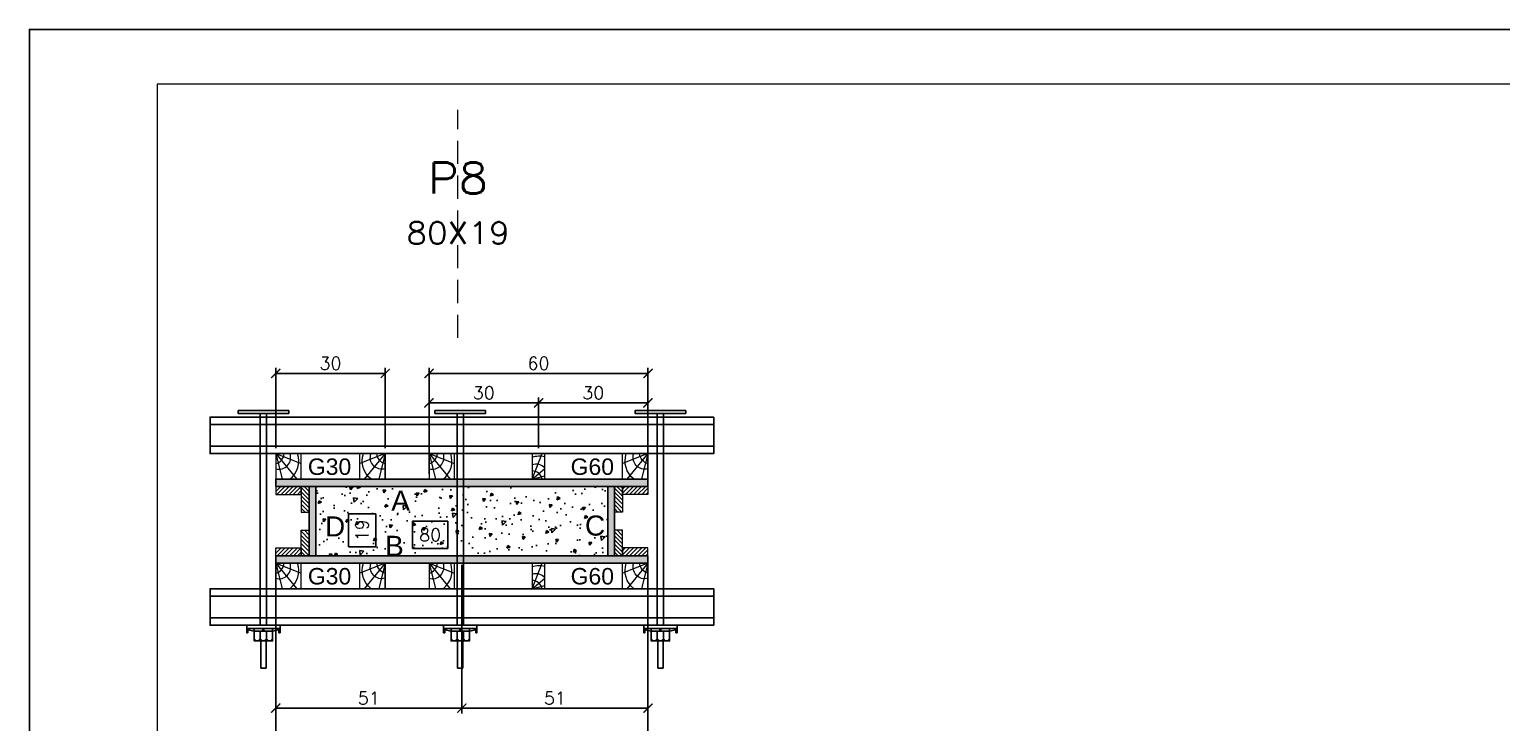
# Model space of a CAD drawing. Extents: x -23436 to 4767, y -3862 to 10024.
# Drawn here: x -17506 to -16700, y 4753 to 5132 of the extents above; entities that cross this region are included whole.
import ezdxf
from ezdxf.enums import TextEntityAlignment as Align

# ---------------------------------------------------------------- set-up
doc = ezdxf.new("R2010")
doc.units = 0
doc.header["$PDMODE"] = 2
doc.header["$PDSIZE"] = 10
doc.linetypes.add('CABLIN', pattern=[0.35, 0.25, -0.1])
doc.linetypes.add('HIDDEN', pattern=[9.525, 6.35, -3.175])
doc.layers.get('0').update_dxf_attribs({"lineweight": 13})
doc.layers.get('Defpoints').update_dxf_attribs({"lineweight": 13})
for name, color, linetype in [('Barra de Ancoragem', 20, 'Continuous'), ('CHAPA', 1, 'Continuous'), ('Concreto', 250, 'HIDDEN'), ('Hachura', 252, 'CABLIN'), ('MB Logo', 254, 'Continuous'), ('MEIO_PONT', 93, 'Continuous'), ('Painéis', 30, 'Continuous'), ('Perfil Metálico', 224, 'Continuous'), ('Texto de Titulo', 7, 'Continuous'), ('Texto Qtd Sarr', 242, 'Continuous'), ('TEXTO_GERAL', 7, 'Continuous')]:
    doc.layers.add(name, color=color, linetype=linetype)
for name, color, linetype, lineweight in [('cotas', 4, 'Continuous', 13), ('FOLHA MB', 7, 'Continuous', 13), ('Madeira', 100, 'Continuous', 13), ('sarrafo', 93, 'Continuous', 13), ('Texto Seção', 7, 'Continuous', 15)]:
    doc.layers.add(name, color=color, linetype=linetype, lineweight=lineweight)
doc.layers.add('Laje_Perimetro', color=7, linetype='Continuous', plot=False)
doc.styles.add('ARIAL', font='arial.ttf', dxfattribs={"oblique": 15, "height": 25})
doc.styles.add('ROMANS', font='romans.shx')
doc.styles.add('SANSSERIF', font='sas_____.pfb')
doc.dimstyles.new('COTA SECAO', dxfattribs={"dimtxt": 7, "dimasz": 5, "dimexe": 3, "dimexo": 3, "dimgap": 2, "dimtad": 3, "dimdec": 1, "dimlfac": 0.5, "dimzin": 12, "dimdsep": 46, "dimtxsty": 'ROMANS', "dimblk": 'ARCHTICK', "dimcen": 0, "dimclrd": 4, "dimclre": 4, "dimclrt": 1, "dimadec": 1, "dimazin": 3, "dimtfac": 1, "dimtdec": 1, "dimtmove": 0, "dimatfit": 3, "dimldrblk": 'OBLIQUE', "dimfxl": 0, "dimtolj": 1, "dimtzin": 12, "dimarcsym": 0})
doc.dimstyles.new('SECÇÃO 2', dxfattribs={"dimtxt": 7, "dimasz": 6, "dimexe": 0.18, "dimexo": 2, "dimgap": -4, "dimtad": 3, "dimdec": 1, "dimlfac": 0.5, "dimzin": 12, "dimdsep": 46, "dimtxsty": 'ROMANS', "dimblk": 'ARCHTICK', "dimcen": 0.09, "dimse1": 1, "dimse2": 1, "dimsd1": 1, "dimsd2": 1, "dimclrd": 180, "dimclre": 5, "dimclrt": 1, "dimadec": 0, "dimazin": 3, "dimtfac": 1, "dimtdec": 1, "dimtofl": 0, "dimtmove": 0, "dimatfit": 3, "dimldrblk": 'ARCHTICK', "dimfxl": 0, "dimtolj": 1, "dimtzin": 0, "dimarcsym": 0})
pattern_1 = [(225, (-26670.3491, -18047.4863), (1.12253202, -1.12253202), [])]
pattern_2 = [(225, (-26495.3491, -18047.4863), (1.12253202, -1.12253202), [])]

# ---------------------------------------------------------------- blocks, each defined once
blk = doc.blocks.new('A$C169d8357')
at = {"layer": 'FOLHA MB', "color": 1}
for points in [[(0, 1199.94), (0, 149.94), (1485.02, 149.94), (1485.02, 1199.94)], [(70, 1169.94), (70, 179.94), (1455.02, 179.94), (1455.02, 1169.94)]]:
    blk.add_lwpolyline(points, close=True, dxfattribs=at)
blk = doc.blocks.new('ERTYERTYUYTURTYUTRYU')
at = {"layer": 'Barra de Ancoragem'}
for p, q in [((8963.33, 10873.8), (8963.33, 10855.54)), ((8964.88, 10869.68), (8964.1, 10873.21)), ((8964.88, 10859.66), (8964.1, 10856.13)), ((8985.14, 10863.2), (8985.14, 10866.14))]:
    blk.add_line(p, q, dxfattribs=at)
at = {"layer": 'Barra de Ancoragem', "flags": 128}
for points in [[(8961.54, 10855.54), (8961.54, 10873.8), (8963.33, 10873.8), (8963.33, 10855.54)], [(8963.33, 10873.8), (8965.7, 10873.8), (8965.7, 10873.21), (8963.33, 10873.21)], [(8963.33, 10869.68), (8964.88, 10869.68), (8964.88, 10859.66), (8963.33, 10859.66)], [(8963.33, 10856.13), (8965.7, 10856.13), (8965.7, 10855.54), (8963.33, 10855.54)]]:
    blk.add_lwpolyline(points, close=True, dxfattribs=at)
for points in [[(8964.88, 10859.66), (8970.14, 10859.66), (8970.14, 10869.68), (8964.88, 10869.68)], [(8964.88, 10864.37), (8963.33, 10864.37), (8963.33, 10864.96), (8964.88, 10864.96), (8964.88, 10864.37), (8964.88, 10864.96)], [(8985.14, 10863.2), (8970.14, 10863.2), (8970.14, 10866.14), (8985.14, 10866.14)]]:
    blk.add_lwpolyline(points, dxfattribs=at)
for points in [[(8964.88, 10866.44), (8968.96, 10866.44, 0.729796), (8968.96, 10869.68, 0.729796)], [(8964.88, 10862.9), (8968.96, 10862.9, 0.666667), (8968.96, 10866.44, 0.666667)]]:
    blk.add_lwpolyline(points, format="xyb", dxfattribs=at)
at = {"layer": 'Barra de Ancoragem'}
blk.add_arc((8968.44, 10861.28), 1.7, 287.75636, 72.24364, dxfattribs=at)
blk = doc.blocks.new('*D3938')
at = {"layer": 'cotas', "color": 180, "lineweight": -2, "transparency": 16777216}
for p, q in [((-17277.1, 4862.92), (-17296.43, 4862.92)), ((-17296.43, 4862.92), (-17296.43, 4847.92)), ((-17277.1, 4847.92), (-17277.1, 4862.92)), ((-17296.43, 4847.92), (-17277.1, 4847.92))]:
    blk.add_line(p, q, dxfattribs=at)
at = {"layer": 'Defpoints', "color": 0, "transparency": 16777216}
for p in [(-17349.4, 4843.92), (-17189.4, 4843.92), (-17189.4, 4843.92)]:
    blk.add_point(p, dxfattribs=at)
at = {"layer": 'cotas', "color": 1, "transparency": 16777216, "insert": (-17286.77, 4855.42), "char_height": 7, "attachment_point": 5, "style": 'ROMANS'}
blk.add_mtext('\\A1;80', dxfattribs=at)
blk = doc.blocks.new('_ArchTick')
at = {"color": 0, "linetype": 'ByBlock', "const_width": 0.15}
blk.add_lwpolyline([(-0.5, -0.5), (0.5, 0.5)], dxfattribs=at)
blk = doc.blocks.new('*D3939')
at = {"layer": 'cotas', "color": 4, "lineweight": -2, "transparency": 16777216}
for p, q in [((-17371.4, 4836.92), (-17371.4, 4734.72)), ((-17167.4, 4836.92), (-17167.4, 4734.72)), ((-17371.4, 4737.72), (-17167.4, 4737.72))]:
    blk.add_line(p, q, dxfattribs=at)
at = {"layer": 'Defpoints', "color": 0, "transparency": 16777216}
for p in [(-17371.4, 4839.92), (-17167.4, 4839.92), (-17167.4, 4737.72)]:
    blk.add_point(p, dxfattribs=at)
at = {"layer": 'cotas', "color": 4, "lineweight": -2, "transparency": 16777216, "xscale": 5, "yscale": 5, "zscale": 5, "rotation": 180}
blk.add_blockref('_ArchTick', (-17371.4, 4737.72), dxfattribs=at)
at = {"layer": 'cotas', "color": 4, "lineweight": -2, "transparency": 16777216, "xscale": 5, "yscale": 5, "zscale": 5}
blk.add_blockref('_ArchTick', (-17167.4, 4737.72), dxfattribs=at)
at = {"layer": 'cotas', "color": 1, "transparency": 16777216, "insert": (-17269.4, 4743.22), "char_height": 7, "attachment_point": 5, "style": 'ROMANS'}
blk.add_mtext('\\A1;102', dxfattribs=at)
blk = doc.blocks.new('_OBLIQUE')
at = {"color": 0, "linetype": 'ByBlock', "lineweight": -2}
for p, q in [((0, 0), (-1, 0)), ((-0.5, -0.5), (0.5, 0.5))]:
    blk.add_line(p, q, dxfattribs=at)
blk = doc.blocks.new('*D3940')
at = {"layer": 'cotas', "color": 4, "lineweight": -2, "transparency": 16777216}
for p, q in [((-17269.4, 4838.92), (-17269.4, 4757.49)), ((-17371.4, 4802.92), (-17371.4, 4757.49)), ((-17371.4, 4760.49), (-17269.4, 4760.49))]:
    blk.add_line(p, q, dxfattribs=at)
at = {"layer": 'Defpoints', "color": 0, "transparency": 16777216}
for p in [(-17269.4, 4841.92), (-17371.4, 4805.92), (-17269.4, 4760.49)]:
    blk.add_point(p, dxfattribs=at)
at = {"layer": 'cotas', "color": 4, "lineweight": -2, "transparency": 16777216, "xscale": 5, "yscale": 5, "zscale": 5, "rotation": 180}
blk.add_blockref('_ArchTick', (-17371.4, 4760.49), dxfattribs=at)
at = {"layer": 'cotas', "color": 4, "lineweight": -2, "transparency": 16777216, "xscale": 5, "yscale": 5, "zscale": 5}
blk.add_blockref('_ArchTick', (-17269.4, 4760.49), dxfattribs=at)
at = {"layer": 'cotas', "color": 1, "transparency": 16777216, "insert": (-17320.4, 4765.99), "char_height": 7, "attachment_point": 5, "style": 'ROMANS'}
blk.add_mtext('\\A1;51', dxfattribs=at)
blk = doc.blocks.new('*D3941')
at = {"layer": 'cotas', "color": 4, "lineweight": -2, "transparency": 16777216}
for p, q in [((-17269.4, 4838.92), (-17269.4, 4757.49)), ((-17167.4, 4802.92), (-17167.4, 4757.49)), ((-17167.4, 4760.49), (-17269.4, 4760.49))]:
    blk.add_line(p, q, dxfattribs=at)
at = {"layer": 'Defpoints', "color": 0, "transparency": 16777216}
for p in [(-17269.4, 4841.92), (-17167.4, 4805.92), (-17269.4, 4760.49)]:
    blk.add_point(p, dxfattribs=at)
at = {"layer": 'cotas', "color": 4, "lineweight": -2, "transparency": 16777216, "xscale": 5, "yscale": 5, "zscale": 5, "rotation": 180}
blk.add_blockref('_ArchTick', (-17269.4, 4760.49), dxfattribs=at)
at = {"layer": 'cotas', "color": 4, "lineweight": -2, "transparency": 16777216, "xscale": 5, "yscale": 5, "zscale": 5}
blk.add_blockref('_ArchTick', (-17167.4, 4760.49), dxfattribs=at)
at = {"layer": 'cotas', "color": 1, "transparency": 16777216, "insert": (-17218.4, 4765.99), "char_height": 7, "attachment_point": 5, "style": 'ROMANS'}
blk.add_mtext('\\A1;51', dxfattribs=at)
blk = doc.blocks.new('*D3942')
at = {"layer": 'cotas', "color": 180, "lineweight": -2, "transparency": 16777216}
for p, q in [((-17316.6, 4866.92), (-17331.6, 4866.92)), ((-17331.6, 4866.92), (-17331.6, 4848.92)), ((-17316.6, 4848.92), (-17316.6, 4866.92)), ((-17331.6, 4848.92), (-17316.6, 4848.92))]:
    blk.add_line(p, q, dxfattribs=at)
at = {"layer": 'Defpoints', "color": 0, "transparency": 16777216}
for p in [(-17349.4, 4881.92), (-17312.6, 4881.92), (-17349.4, 4843.92)]:
    blk.add_point(p, dxfattribs=at)
at = {"layer": 'cotas', "color": 1, "transparency": 16777216, "insert": (-17324.1, 4857.92), "char_height": 7, "attachment_point": 5, "rotation": 90, "style": 'ROMANS'}
blk.add_mtext('\\A1;19', dxfattribs=at)
blk = doc.blocks.new('titulo1')
at = {"layer": 'Defpoints', "color": 252, "linetype": 'HIDDEN', "ltscale": 2}
blk.add_line((0, 0), (0, 125), dxfattribs=at)
at = {"layer": 'Defpoints', "style": 'ROMANS', "oblique": 15}
blk.add_attdef('FOLHA', text='', height=10, dxfattribs=at).set_placement((0, 15.58), align=Align.MIDDLE_CENTER)
at = {"layer": 'Texto Qtd Sarr', "color": 3, "style": 'ROMANS', "oblique": 15}
for tag, height, p in [('TITULO', 17, (0, 71.45)), ('SEÇÃO', 12, (0, 41.55))]:
    blk.add_attdef(tag, text='', height=height, dxfattribs=at).set_placement(p, align=Align.MIDDLE_CENTER)
blk = doc.blocks.new('PONTALETE')
at = {"layer": 'Madeira'}
for q in [(2.71, 7), (7, 5.76), (7, 1.74)]:
    blk.add_line((0, 0), q, dxfattribs=at)
blk.add_lwpolyline([(0, 0), (7, 0), (7, 7), (0, 7)], close=True, dxfattribs=at)
for centre, radius, start, end in [((2.04, 0.06), 6.23, 37.2818, 109.0913), ((1.09, 0.9), 3.19, 343.603, 109.9847), ((-0.21, -0.78), 3.09, 14.6322, 86.0383)]:
    blk.add_arc(centre, radius, start, end, dxfattribs=at)
blk = doc.blocks.new('*D4647')
at = {"layer": 'cotas', "color": 4, "lineweight": -2, "transparency": 16777216}
for p, q in [((-17371.4, 4902.92), (-17371.4, 4946.85)), ((-17311.4, 4902.92), (-17311.4, 4946.85)), ((-17371.4, 4943.85), (-17311.4, 4943.85))]:
    blk.add_line(p, q, dxfattribs=at)
at = {"layer": 'Defpoints', "color": 0, "transparency": 16777216}
for p in [(-17311.4, 4943.85), (-17371.4, 4899.92), (-17311.4, 4899.92)]:
    blk.add_point(p, dxfattribs=at)
at = {"layer": 'cotas', "color": 4, "lineweight": -2, "transparency": 16777216, "xscale": 5, "yscale": 5, "zscale": 5, "rotation": 180}
blk.add_blockref('_ArchTick', (-17371.4, 4943.85), dxfattribs=at)
at = {"layer": 'cotas', "color": 4, "lineweight": -2, "transparency": 16777216, "xscale": 5, "yscale": 5, "zscale": 5}
blk.add_blockref('_ArchTick', (-17311.4, 4943.85), dxfattribs=at)
at = {"layer": 'cotas', "color": 1, "transparency": 16777216, "insert": (-17341.4, 4949.35), "char_height": 7, "attachment_point": 5, "style": 'ROMANS'}
blk.add_mtext('\\A1;30', dxfattribs=at)
blk = doc.blocks.new('*D4648')
at = {"layer": 'cotas', "color": 4, "lineweight": -2, "transparency": 16777216}
for p, q in [((-17287.4, 4888.92), (-17287.4, 4946.85)), ((-17167.4, 4888.92), (-17167.4, 4946.85)), ((-17167.4, 4943.85), (-17287.4, 4943.85))]:
    blk.add_line(p, q, dxfattribs=at)
at = {"layer": 'Defpoints', "color": 0, "transparency": 16777216}
for p in [(-17287.4, 4943.85), (-17287.4, 4885.92), (-17167.4, 4885.92)]:
    blk.add_point(p, dxfattribs=at)
at = {"layer": 'cotas', "color": 4, "lineweight": -2, "transparency": 16777216, "xscale": 5, "yscale": 5, "zscale": 5, "rotation": 180}
blk.add_blockref('_ArchTick', (-17287.4, 4943.85), dxfattribs=at)
at = {"layer": 'cotas', "color": 4, "lineweight": -2, "transparency": 16777216, "xscale": 5, "yscale": 5, "zscale": 5}
blk.add_blockref('_ArchTick', (-17167.4, 4943.85), dxfattribs=at)
at = {"layer": 'cotas', "color": 1, "transparency": 16777216, "insert": (-17227.4, 4949.35), "char_height": 7, "attachment_point": 5, "style": 'ROMANS'}
blk.add_mtext('\\A1;60', dxfattribs=at)
blk = doc.blocks.new('*D4649')
at = {"layer": 'cotas', "color": 4, "lineweight": -2, "transparency": 16777216}
for p, q in [((-17287.4, 4902.92), (-17287.4, 4946.85)), ((-17167.4, 4902.92), (-17167.4, 4946.85)), ((-17287.4, 4943.85), (-17167.4, 4943.85))]:
    blk.add_line(p, q, dxfattribs=at)
at = {"layer": 'Defpoints', "color": 0, "transparency": 16777216}
for p in [(-17167.4, 4943.85), (-17287.4, 4899.92), (-17167.4, 4899.92)]:
    blk.add_point(p, dxfattribs=at)
at = {"layer": 'cotas', "color": 4, "lineweight": -2, "transparency": 16777216, "xscale": 5, "yscale": 5, "zscale": 5, "rotation": 180}
blk.add_blockref('_ArchTick', (-17287.4, 4943.85), dxfattribs=at)
at = {"layer": 'cotas', "color": 4, "lineweight": -2, "transparency": 16777216, "xscale": 5, "yscale": 5, "zscale": 5}
blk.add_blockref('_ArchTick', (-17167.4, 4943.85), dxfattribs=at)
at = {"layer": 'cotas', "color": 1, "transparency": 16777216, "insert": (-17227.4, 4949.35), "char_height": 7, "attachment_point": 5, "style": 'ROMANS'}
blk.add_mtext('\\A1;60', dxfattribs=at)
blk = doc.blocks.new('MEIO PONTALETE')
at = {"layer": 'Madeira'}
for q in [(2.71, 7), (3.5, 2.88), (3.5, 0.87)]:
    blk.add_line((0, 0), q, dxfattribs=at)
blk.add_lwpolyline([(0, 0), (3.5, 0), (3.5, 7), (0, 7)], close=True, dxfattribs=at)
for centre, radius, start, end in [((2.04, 0.06), 6.23, 76.4499, 109.0913), ((1.09, 0.9), 3.19, 40.9063, 109.9847), ((-0.21, -0.78), 3.09, 14.6322, 86.0383)]:
    blk.add_arc(centre, radius, start, end, dxfattribs=at)
blk = doc.blocks.new('*D4650')
at = {"layer": 'cotas', "color": 4, "lineweight": -2, "transparency": 16777216}
for p, q in [((-17287.4, 4902.92), (-17287.4, 4930.69)), ((-17227.4, 4902.92), (-17227.4, 4930.69)), ((-17287.4, 4927.69), (-17227.4, 4927.69))]:
    blk.add_line(p, q, dxfattribs=at)
at = {"layer": 'Defpoints', "color": 0, "transparency": 16777216}
for p in [(-17227.4, 4927.69), (-17287.4, 4899.92), (-17227.4, 4899.92)]:
    blk.add_point(p, dxfattribs=at)
at = {"layer": 'cotas', "color": 4, "lineweight": -2, "transparency": 16777216, "xscale": 5, "yscale": 5, "zscale": 5, "rotation": 180}
blk.add_blockref('_ArchTick', (-17287.4, 4927.69), dxfattribs=at)
at = {"layer": 'cotas', "color": 4, "lineweight": -2, "transparency": 16777216, "xscale": 5, "yscale": 5, "zscale": 5}
blk.add_blockref('_ArchTick', (-17227.4, 4927.69), dxfattribs=at)
at = {"layer": 'cotas', "color": 1, "transparency": 16777216, "insert": (-17257.4, 4933.19), "char_height": 7, "attachment_point": 5, "style": 'ROMANS'}
blk.add_mtext('\\A1;30', dxfattribs=at)
blk = doc.blocks.new('*D4651')
at = {"layer": 'cotas', "color": 4, "lineweight": -2, "transparency": 16777216}
for p, q in [((-17227.4, 4906.92), (-17227.4, 4930.69)), ((-17167.4, 4902.92), (-17167.4, 4930.69)), ((-17227.4, 4927.69), (-17167.4, 4927.69))]:
    blk.add_line(p, q, dxfattribs=at)
at = {"layer": 'Defpoints', "color": 0, "transparency": 16777216}
for p in [(-17167.4, 4927.69), (-17227.4, 4903.92), (-17167.4, 4899.92)]:
    blk.add_point(p, dxfattribs=at)
at = {"layer": 'cotas', "color": 4, "lineweight": -2, "transparency": 16777216, "xscale": 5, "yscale": 5, "zscale": 5, "rotation": 180}
blk.add_blockref('_ArchTick', (-17227.4, 4927.69), dxfattribs=at)
at = {"layer": 'cotas', "color": 4, "lineweight": -2, "transparency": 16777216, "xscale": 5, "yscale": 5, "zscale": 5}
blk.add_blockref('_ArchTick', (-17167.4, 4927.69), dxfattribs=at)
at = {"layer": 'cotas', "color": 1, "transparency": 16777216, "insert": (-17197.4, 4933.19), "char_height": 7, "attachment_point": 5, "style": 'ROMANS'}
blk.add_mtext('\\A1;30', dxfattribs=at)

msp = doc.modelspace()

# ---------------------------------------------------------------- hatches: boundary and pattern name
at = {"layer": 'Concreto'}
h = msp.add_hatch(dxfattribs=at)
h.set_pattern_fill('AR-CONC', color=256, scale=0.1, angle=180)
h.set_pattern_definition([(230, (-24391.519, -12414.523), (-18.218467, 1.593909), [1.905, -20.955]), (175, (-24391.519, -12414.523), (3.524342, -19.105685), [1.524, -16.764058]), (280.45144, (-24393.037, -12414.39), (-14.694125, -17.511775), [1.619, -17.809024]), (226.1842, (-24391.519, -12419.603), (-27.107904, 4.204233), [2.8575, -31.4325]), (276.63556, (-24393.778, -12419.253), (-23.740413, -24.742612), [2.428502, -26.71356]), (171.18415, (-24391.52, -12419.603), (-23.740413, -24.742612), [2.285997, -25.145973]), (201, (-24394.059, -12418.333), (-15.161439, 10.22652), [1.905, -20.955]), (146, (-24394.059, -12418.333), (-6.180203, -18.418797), [1.524, -16.764]), (251.45144, (-24395.322, -12417.481), (-21.341642, -8.192277), [1.619, -17.808994]), (217.5, (-24391.519, -12414.523), (-0.3088603, -8.455504), [0, -16.5608, 0, -17.018, 0, -16.8275]), (187.5, (-24391.519, -12414.523), (-6.6819663, -10.0180575), [0, -9.7028, 0, -16.1798, 0, -6.4135]), (147.5, (-24385.855, -12414.523), (-13.5590595, 0.5728744), [0, -6.35, 0, -19.812, 0, -26.289]), (137.5, (-24383.315, -12414.523), (-14.812918, -2.542649), [0, -8.255, 0, -13.1572, 0, -18.669])])
h.paths.add_polyline_path([(-17349.397, 4881.922), (-17349.397, 4843.922), (-17189.397, 4843.922), (-17189.397, 4881.922)])
at = {"layer": 'Hachura'}
h = msp.add_hatch(color=256, dxfattribs=at)
h.dxf.hatch_style = 1
h.paths.add_polyline_path([(-17167.397, 4881.922), (-17167.397, 4885.922), (-17371.397, 4885.922), (-17371.397, 4881.922)])
h = msp.add_hatch(color=256, dxfattribs=at)
h.dxf.hatch_style = 1
h.paths.add_polyline_path([(-17167.397, 4881.922), (-17167.397, 4885.922), (-17371.397, 4885.922), (-17371.397, 4881.922)])
h = msp.add_hatch(dxfattribs=at)
h.set_pattern_fill('ANSI31', color=256, scale=0.5, angle=180, style=0)
h.set_pattern_definition(pattern_2)
h.paths.add_polyline_path([(-17357.397, 4881.922), (-17357.397, 4877.522), (-17371.397, 4877.522), (-17371.397, 4881.922)])
h = msp.add_hatch(dxfattribs=at)
h.set_pattern_fill('ANSI31', color=256, scale=0.5, angle=90, style=0)
h.set_pattern_definition([(135, (-40282.4054, 14005.8737), (-1.12253202, -1.12253202), [])])
h.paths.add_polyline_path([(-17352.997, 4867.922), (-17357.397, 4867.922), (-17357.397, 4881.922), (-17352.997, 4881.922)])
h = msp.add_hatch(color=256, dxfattribs=at)
h.dxf.hatch_style = 1
h.paths.add_polyline_path([(-17352.997, 4843.922), (-17349.397, 4843.922), (-17349.397, 4881.922), (-17352.997, 4881.922)])
h = msp.add_hatch(color=256, dxfattribs=at)
h.dxf.hatch_style = 1
h.paths.add_polyline_path([(-17352.997, 4843.922), (-17349.397, 4843.922), (-17349.397, 4881.922), (-17352.997, 4881.922)])
h = msp.add_hatch(color=256, dxfattribs=at)
h.dxf.hatch_style = 1
h.paths.add_polyline_path([(-17189.397, 4843.922), (-17185.797, 4843.922), (-17185.797, 4881.922), (-17189.397, 4881.922)])
h = msp.add_hatch(color=256, dxfattribs=at)
h.dxf.hatch_style = 1
h.paths.add_polyline_path([(-17189.397, 4843.922), (-17185.797, 4843.922), (-17185.797, 4881.922), (-17189.397, 4881.922)])
h = msp.add_hatch(dxfattribs=at)
h.set_pattern_fill('ANSI31', color=256, scale=0.5, angle=90, style=0)
h.set_pattern_definition([(135, (-40288.4054, 14005.8737), (-1.12253202, -1.12253202), [])])
h.paths.add_polyline_path([(-17185.797, 4867.922), (-17181.397, 4867.922), (-17181.397, 4881.922), (-17185.797, 4881.922)])
h = msp.add_hatch(dxfattribs=at)
h.set_pattern_fill('ANSI31', color=256, scale=0.5, angle=180, style=0)
h.set_pattern_definition(pattern_1)
h.paths.add_polyline_path([(-17181.397, 4881.922), (-17181.397, 4877.522), (-17167.397, 4877.522), (-17167.397, 4881.922)])
h = msp.add_hatch(dxfattribs=at)
h.set_pattern_fill('ANSI31', color=256, scale=0.5, angle=90, style=0)
h.set_pattern_definition([(135, (-40282.4054, 14017.8737), (-1.12253202, -1.12253202), [])])
h.paths.add_polyline_path([(-17352.997, 4857.922), (-17357.397, 4857.922), (-17357.397, 4843.922), (-17352.997, 4843.922)])
h = msp.add_hatch(dxfattribs=at)
h.set_pattern_fill('ANSI31', color=256, scale=0.5, angle=90, style=0)
h.set_pattern_definition([(135, (-40288.4054, 14017.8737), (-1.12253202, -1.12253202), [])])
h.paths.add_polyline_path([(-17185.797, 4857.922), (-17181.397, 4857.922), (-17181.397, 4843.922), (-17185.797, 4843.922)])
h = msp.add_hatch(dxfattribs=at)
h.set_pattern_fill('ANSI31', color=256, scale=0.5, angle=180, style=0)
h.set_pattern_definition(pattern_2)
h.paths.add_polyline_path([(-17357.397, 4843.922), (-17357.397, 4848.322), (-17371.397, 4848.322), (-17371.397, 4843.922)])
h = msp.add_hatch(color=256, dxfattribs=at)
h.dxf.hatch_style = 1
h.paths.add_polyline_path([(-17167.397, 4843.922), (-17167.397, 4839.922), (-17371.397, 4839.922), (-17371.397, 4843.922)])
h = msp.add_hatch(color=256, dxfattribs=at)
h.dxf.hatch_style = 1
h.paths.add_polyline_path([(-17167.397, 4843.922), (-17167.397, 4839.922), (-17371.397, 4839.922), (-17371.397, 4843.922)])
h = msp.add_hatch(dxfattribs=at)
h.set_pattern_fill('ANSI31', color=256, scale=0.5, angle=180, style=0)
h.set_pattern_definition(pattern_1)
h.paths.add_polyline_path([(-17181.397, 4843.922), (-17181.397, 4848.322), (-17167.397, 4848.322), (-17167.397, 4843.922)])

# ---------------------------------------------------------------- linework, layer by layer
for points in [[(-17311.397, 4885.922), (-17311.397, 4899.922), (-17371.397, 4899.922), (-17371.397, 4885.922)], [(-17167.397, 4885.922), (-17167.397, 4899.922), (-17287.397, 4899.922), (-17287.397, 4885.922)], [(-17167.397, 4839.922), (-17167.397, 4825.922), (-17371.397, 4825.922), (-17371.397, 4839.922)], [(-17311.397, 4825.922), (-17311.397, 4839.922), (-17371.397, 4839.922), (-17371.397, 4825.922)], [(-17167.397, 4825.922), (-17167.397, 4839.922), (-17287.397, 4839.922), (-17287.397, 4825.922)]]:
    msp.add_lwpolyline(points, close=True)
at = {"layer": 'Barra de Ancoragem', "flags": 128}
for points in [[(-17392.041, 4923.522), (-17364.305, 4923.522), (-17364.305, 4921.922), (-17392.041, 4921.922)], [(-17376.397, 4921.922), (-17376.397, 4805.922), (-17379.949, 4805.922), (-17379.949, 4921.922)], [(-17284.134, 4923.522), (-17256.397, 4923.522), (-17256.397, 4921.922), (-17284.134, 4921.922)], [(-17268.49, 4921.922), (-17268.49, 4805.922), (-17272.041, 4805.922), (-17272.041, 4921.922)], [(-17146.753, 4923.522), (-17174.49, 4923.522), (-17174.49, 4921.922), (-17146.753, 4921.922)], [(-17162.397, 4921.922), (-17162.397, 4805.922), (-17158.846, 4805.922), (-17158.846, 4921.922)]]:
    msp.add_lwpolyline(points, close=True, dxfattribs=at)
at = {"layer": 'CHAPA'}
for points in [[(-17167.397, 4881.922), (-17167.397, 4885.922), (-17371.397, 4885.922), (-17371.397, 4881.922)], [(-17167.397, 4881.922), (-17167.397, 4885.922), (-17371.397, 4885.922), (-17371.397, 4881.922)], [(-17352.997, 4843.922), (-17349.397, 4843.922), (-17349.397, 4881.922), (-17352.997, 4881.922)], [(-17352.997, 4843.922), (-17349.397, 4843.922), (-17349.397, 4881.922), (-17352.997, 4881.922)], [(-17189.397, 4843.922), (-17185.797, 4843.922), (-17185.797, 4881.922), (-17189.397, 4881.922)], [(-17189.397, 4843.922), (-17185.797, 4843.922), (-17185.797, 4881.922), (-17189.397, 4881.922)], [(-17167.397, 4843.922), (-17167.397, 4839.922), (-17371.397, 4839.922), (-17371.397, 4843.922)], [(-17167.397, 4843.922), (-17167.397, 4839.922), (-17371.397, 4839.922), (-17371.397, 4843.922)]]:
    msp.add_lwpolyline(points, close=True, dxfattribs=at)
at = {"layer": 'Laje_Perimetro'}
msp.add_lwpolyline([(-16021.356, 5132.259), (-17506.377, 5132.259), (-17506.377, 4082.259), (-16021.356, 4082.259)], close=True, dxfattribs=at)
at = {"layer": 'Painéis', "color": 32, "true_color": 0xcd6928}
msp.add_lwpolyline([(-17349.397, 4881.922), (-17349.397, 4843.922), (-17189.397, 4843.922), (-17189.397, 4881.922)], close=True, dxfattribs=at)
at = {"layer": 'Perfil Metálico'}
for points in [[(-17131.397, 4919.922), (-17131.397, 4899.922), (-17407.397, 4899.922), (-17407.397, 4919.922)], [(-17407.397, 4903.922), (-17407.397, 4915.922), (-17131.397, 4915.922), (-17131.397, 4903.922)], [(-17131.397, 4805.922), (-17131.397, 4825.922), (-17407.397, 4825.922), (-17407.397, 4805.922)], [(-17407.397, 4821.922), (-17407.397, 4809.922), (-17131.397, 4809.922), (-17131.397, 4821.922)]]:
    msp.add_lwpolyline(points, close=True, dxfattribs=at)
at = {"layer": 'sarrafo'}
for points in [[(-17371.397, 4877.522), (-17357.397, 4877.522), (-17357.397, 4881.922), (-17371.397, 4881.922)], [(-17357.397, 4881.922), (-17357.397, 4867.922), (-17352.997, 4867.922), (-17352.997, 4881.922)], [(-17181.397, 4881.922), (-17181.397, 4867.922), (-17185.797, 4867.922), (-17185.797, 4881.922)], [(-17167.397, 4877.522), (-17181.397, 4877.522), (-17181.397, 4881.922), (-17167.397, 4881.922)], [(-17357.397, 4843.922), (-17357.397, 4857.922), (-17352.997, 4857.922), (-17352.997, 4843.922)], [(-17181.397, 4843.922), (-17181.397, 4857.922), (-17185.797, 4857.922), (-17185.797, 4843.922)], [(-17371.397, 4848.322), (-17357.397, 4848.322), (-17357.397, 4843.922), (-17371.397, 4843.922)], [(-17167.397, 4848.322), (-17181.397, 4848.322), (-17181.397, 4843.922), (-17167.397, 4843.922)]]:
    msp.add_lwpolyline(points, close=True, dxfattribs=at)

# ---------------------------------------------------------------- block references
at = {"xscale": -1, "rotation": 90}
msp.add_blockref('ERTYERTYUYTURTYUTRYU', (-6513.504, 13767.467), dxfattribs=at)
at = {"rotation": 270}
for p in [(-28134.934, 13767.467), (-28025.29, 13767.467)]:
    msp.add_blockref('ERTYERTYUYTURTYUTRYU', p, dxfattribs=at)
at = {"layer": 'MB Logo'}
msp.add_blockref('A$C169d8357', (-17506.377, 3932.321), dxfattribs=at)
at = {"layer": 'MEIO_PONT', "yscale": 2, "zscale": 2}
for p, xscale, rotation in [((-17371.397, 4899.922), 2, 270), ((-17311.397, 4899.922), -2, 90), ((-17287.397, 4899.922), 2, 270), ((-17167.397, 4899.922), -2, 90), ((-17371.397, 4839.922), 2, 270), ((-17311.397, 4839.922), -2, 90), ((-17287.397, 4839.922), 2, 270), ((-17167.397, 4839.922), -2, 90)]:
    msp.add_blockref('PONTALETE', p, dxfattribs=dict(at, xscale=xscale, rotation=rotation))
at = {"layer": 'MEIO_PONT', "xscale": 1.999999997962732, "yscale": 1.999999997962732, "zscale": 1.999999997962732}
for p in [(-17230.897, 4885.922), (-17230.897, 4825.922)]:
    msp.add_blockref('MEIO PONTALETE', p, dxfattribs=at)
at = {"layer": 'Texto Seção'}
ref = msp.add_blockref('titulo1', (-17271.52, 4963.311), dxfattribs=at)
ref.add_attrib('TITULO', 'P8', dxfattribs={"layer": 'Texto de Titulo', "color": 7, "height": 17, "style": 'ROMANS', "width": 1.1}).set_placement((-17271.52, 5050.811), align=Align.MIDDLE_CENTER)
ref.add_attrib('SEÇÃO', '80X19', dxfattribs={"layer": 'Texto de Titulo', "color": 7, "height": 12, "style": 'ROMANS', "width": 1.1}).set_placement((-17271.52, 5020.811), align=Align.MIDDLE_CENTER)

# ---------------------------------------------------------------- texts
at = {"layer": 'TEXTO_GERAL', "color": 0, "linetype": 'Continuous', "style": 'SANSSERIF'}
for s, p in [('G30', (-17353.79, 4892.756)), ('G60', (-17209.79, 4892.756)), ('G30', (-17353.79, 4832.756)), ('G60', (-17209.79, 4832.756))]:
    msp.add_text(s, height=9, dxfattribs=at).set_placement(p, align=Align.MIDDLE_LEFT)
at = {"layer": 'TEXTO_GERAL', "style": 'ARIAL'}
for s, p in [('A', (-17302.967, 4874.168)), ('D', (-17338.9, 4860.027)), ('C', (-17196.397, 4860.51)), ('B', (-17306.373, 4849.391))]:
    msp.add_text(s, height=11, dxfattribs=at).set_placement(p, align=Align.MIDDLE_CENTER)

# ---------------------------------------------------------------- dimensions: what is measured, and where the dimension line sits
at = {"layer": 'cotas'}
for base, p1, p2, picture, middle in [((-17311.397, 4943.849), (-17371.397, 4899.922), (-17311.397, 4899.922), '*D4647', (-17341.397, 4949.349)), ((-17287.397, 4943.849), (-17167.397, 4885.922), (-17287.397, 4885.922), '*D4648', (-17227.397, 4949.349)), ((-17167.397, 4943.849), (-17287.397, 4899.922), (-17167.397, 4899.922), '*D4649', (-17227.397, 4949.349)), ((-17227.397, 4927.695), (-17287.397, 4899.922), (-17227.397, 4899.922), '*D4650', (-17257.397, 4933.195)), ((-17167.397, 4927.695), (-17227.397, 4903.922), (-17167.397, 4899.922), '*D4651', (-17197.397, 4933.195)), ((-17269.397, 4760.491), (-17371.397, 4805.922), (-17269.397, 4841.922), '*D3940', (-17320.397, 4765.991))]:
    dim = msp.add_linear_dim(base=base, p1=p1, p2=p2, dimstyle='COTA SECAO', dxfattribs=at)
    dim.commit()
    dim.dimension.update_dxf_attribs({"geometry": picture, "text_midpoint": middle})
dim = msp.add_linear_dim(base=(-17312.605, 4881.922), p1=(-17349.397, 4843.922), p2=(-17349.397, 4881.922), angle=90, dimstyle='SECÇÃO 2', dxfattribs=at)
dim.commit()
dim.dimension.update_dxf_attribs({"geometry": '*D3942', "text_midpoint": (-17312.605, 4857.922), "dimtype": 160})
dim = msp.add_linear_dim(base=(-17189.397, 4843.922), p1=(-17349.397, 4843.922), p2=(-17189.397, 4843.922), dimstyle='SECÇÃO 2', dxfattribs=at)
dim.commit()
dim.dimension.update_dxf_attribs({"geometry": '*D3938', "text_midpoint": (-17286.766, 4843.922), "dimtype": 160})
dim = msp.add_linear_dim(base=(-17269.397, 4760.491), p1=(-17167.397, 4805.922), p2=(-17269.397, 4841.922), angle=180, dimstyle='COTA SECAO', dxfattribs=at)
dim.commit()
dim.dimension.update_dxf_attribs({"geometry": '*D3941', "text_midpoint": (-17218.397, 4765.991)})
dim = msp.add_linear_dim(base=(-17167.397, 4737.722), p1=(-17371.397, 4839.922), p2=(-17167.397, 4839.922), dimstyle='COTA SECAO', override={"dimdec": 1}, dxfattribs=at)
dim.commit()
dim.dimension.update_dxf_attribs({"geometry": '*D3939', "text_midpoint": (-17269.397, 4743.222)})

doc.saveas('drawing.dxf')
